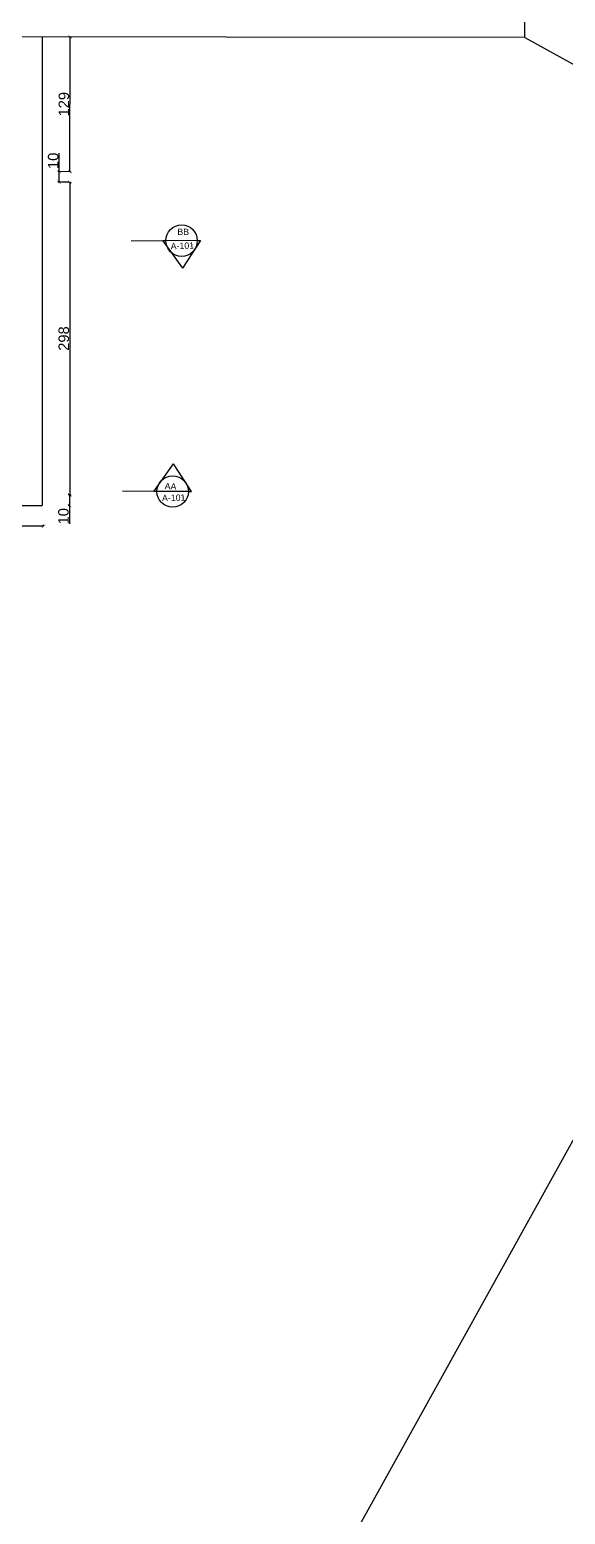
# Model space of a CAD drawing. Header units: millimetres. Extents: x 1116 to 6757, y -1736 to 5159.
# Drawn here: x 2882 to 3392, y 992 to 2408 of the extents above; entities that cross this region are included whole.
import ezdxf

# ---------------------------------------------------------------- set-up
doc = ezdxf.new("R2010")
doc.units = ezdxf.units.MM
doc.layers.add('A-WALL-FULL-EXTR', color=1, linetype='Continuous')
doc.layers.add('QUOTE', color=5, linetype='Continuous')
doc.styles.get("Standard").update_dxf_attribs({"font": 'arial.ttf'})
doc.dimstyles.new('ISO-25', dxfattribs={"dimtxt": 2.5, "dimasz": 2.5, "dimexe": 1.25, "dimexo": 0.625, "dimtad": 1, "dimtxsty": 'Standard', "dimcen": 2.5, "dimadec": 0, "dimazin": 0, "dimtfac": 1, "dimtmove": 0, "dimatfit": 3, "dimfxl": 1, "dimarcsym": 0})

# ---------------------------------------------------------------- blocks, each defined once
blk = doc.blocks.new('_ArchTick')
at = {"color": 0, "linetype": 'ByBlock', "const_width": 0.15}
blk.add_lwpolyline([(-0.5, -0.5), (0.5, 0.5)], dxfattribs=at)
blk = doc.blocks.new('*D11')
at = {"layer": 'Defpoints', "color": 0, "transparency": 16777216}
for p in [(2920, 2262.3), (2920, 1964), (2920, 1964)]:
    blk.add_point(p, dxfattribs=at)
at = {"layer": 'QUOTE', "color": 0, "lineweight": -2, "transparency": 16777216}
for p, q in [((2920, 2262.3), (2920, 1964)), ((2920.6, 2262.3), (2921.2, 2262.3)), ((2920.6, 1964), (2921.2, 1964))]:
    blk.add_line(p, q, dxfattribs=at)
at = {"layer": 'QUOTE', "color": 0, "lineweight": -2, "transparency": 16777216, "xscale": 3, "yscale": 3, "zscale": 3}
for p, rotation in [((2920, 2262.3), 90), ((2920, 1964), 270)]:
    blk.add_blockref('_ArchTick', p, dxfattribs=dict(at, rotation=rotation))
at = {"layer": 'QUOTE', "color": 0, "transparency": 16777216, "insert": (2914.3, 2113.2), "char_height": 10, "attachment_point": 5, "rotation": 90}
blk.add_mtext('298', dxfattribs=at)
blk = doc.blocks.new('*D12')
at = {"layer": 'Defpoints', "color": 0, "transparency": 16777216}
for p in [(2609.1, 1934.5), (2609.1, 1934.5), (2894.9, 1934.2)]:
    blk.add_point(p, dxfattribs=at)
at = {"layer": 'QUOTE', "color": 0, "lineweight": -2, "transparency": 16777216}
for p, q in [((2609.1, 1935.2), (2609.1, 1935.8)), ((2894.9, 1934.2), (2609.1, 1934.5)), ((2894.9, 1934.9), (2894.9, 1935.5))]:
    blk.add_line(p, q, dxfattribs=at)
at = {"layer": 'QUOTE', "color": 0, "lineweight": -2, "transparency": 16777216, "xscale": 3, "yscale": 3, "zscale": 3}
for p, rotation in [((2609.1, 1934.5), 179.9414955376278), ((2894.9, 1934.2), 359.9414955376278)]:
    blk.add_blockref('_ArchTick', p, dxfattribs=dict(at, rotation=rotation))
at = {"layer": 'QUOTE', "color": 0, "transparency": 16777216, "insert": (2752, 1940.1), "char_height": 10, "attachment_point": 5, "rotation": 359.9415}
blk.add_mtext('286', dxfattribs=at)
blk = doc.blocks.new('*D24')
at = {"layer": 'Defpoints', "color": 0, "transparency": 16777216}
for p in [(2920, 1964), (2919.8, 1954), (2920, 1954)]:
    blk.add_point(p, dxfattribs=at)
at = {"layer": 'QUOTE', "color": 0, "lineweight": -2, "transparency": 16777216}
for p, q in [((2919.4, 1964), (2918.5, 1964)), ((2919.8, 1964), (2919.8, 1954)), ((2919.4, 1954), (2918.5, 1954)), ((2919.8, 1954), (2919.8, 1936.4))]:
    blk.add_line(p, q, dxfattribs=at)
at = {"layer": 'QUOTE', "color": 0, "lineweight": -2, "transparency": 16777216, "xscale": 3, "yscale": 3, "zscale": 3}
for p, rotation in [((2919.8, 1964), 90), ((2919.8, 1954), 270)]:
    blk.add_blockref('_ArchTick', p, dxfattribs=dict(at, rotation=rotation))
at = {"layer": 'QUOTE', "color": 0, "transparency": 16777216, "insert": (2914, 1943.7), "char_height": 10, "attachment_point": 5, "rotation": 90}
blk.add_mtext('10', dxfattribs=at)
blk = doc.blocks.new('*D25')
at = {"layer": 'Defpoints', "color": 0, "transparency": 16777216}
for p in [(2909.9, 2272.4), (2920, 2272.3), (2920, 2262.3)]:
    blk.add_point(p, dxfattribs=at)
at = {"layer": 'QUOTE', "color": 0, "lineweight": -2, "transparency": 16777216}
for p, q in [((2909.9, 2272.4), (2909.9, 2290)), ((2919.4, 2272.3), (2908.6, 2272.4)), ((2909.9, 2262.3), (2909.9, 2272.4)), ((2919.4, 2262.3), (2908.6, 2262.3))]:
    blk.add_line(p, q, dxfattribs=at)
at = {"layer": 'QUOTE', "color": 0, "lineweight": -2, "transparency": 16777216, "xscale": 3, "yscale": 3, "zscale": 3}
for p, rotation in [((2909.9, 2272.4), 89.87865735082644), ((2909.9, 2262.3), 269.8786573508264)]:
    blk.add_blockref('_ArchTick', p, dxfattribs=dict(at, rotation=rotation))
at = {"layer": 'QUOTE', "color": 0, "transparency": 16777216, "insert": (2904.2, 2282.7), "char_height": 10, "attachment_point": 5, "rotation": 89.8787}
blk.add_mtext('10', dxfattribs=at)
blk = doc.blocks.new('*D45')
at = {"layer": 'Defpoints', "color": 0, "transparency": 16777216}
for p in [(2920.2, 2401), (2920.2, 2401), (2920, 2272.3)]:
    blk.add_point(p, dxfattribs=at)
at = {"layer": 'QUOTE', "color": 0, "lineweight": -2, "transparency": 16777216}
for p, q in [((2920, 2272.3), (2920.2, 2401)), ((2920.8, 2401), (2921.5, 2401)), ((2920.6, 2272.3), (2921.3, 2272.3))]:
    blk.add_line(p, q, dxfattribs=at)
at = {"layer": 'QUOTE', "color": 0, "lineweight": -2, "transparency": 16777216, "xscale": 3, "yscale": 3, "zscale": 3}
for p, rotation in [((2920.2, 2401), 89.90625091764419), ((2920, 2272.3), 269.9062509176442)]:
    blk.add_blockref('_ArchTick', p, dxfattribs=dict(at, rotation=rotation))
at = {"layer": 'QUOTE', "color": 0, "transparency": 16777216, "insert": (2914.4, 2336.7), "char_height": 10, "attachment_point": 5, "rotation": 89.9063}
blk.add_mtext('129', dxfattribs=at)

msp = doc.modelspace()

# ---------------------------------------------------------------- linework, layer by layer
at = {"layer": 'A-WALL-FULL-EXTR'}
for p, q in [((3353.639, 2400.287), (3353.758, 2460.287)), ((3069.215, 2400.752), (2827.205, 2401.148)), ((3353.639, 2400.287), (3069.215, 2400.752)), ((3353.639, 2400.287), (3834.68, 2133.641)), ((3834.68, 2133.641), (2865.061, 384.402))]:
    msp.add_line(p, q, dxfattribs=at)
at = {"layer": 'A-WALL-FULL-EXTR', "ltscale": 0.1}
for p in [(2893.807, 2400.762), (2873.807, 1954.062)]:
    msp.add_line(p, (2893.807, 1954.042), dxfattribs=at)
at = {"layer": 'QUOTE'}
for p, q in [((3008.553, 2206.422), (2978.554, 2206.188)), ((3011.553, 2206.445), (3008.553, 2206.422)), ((3008.553, 2206.422), (3027.316, 2180.165)), ((3041.552, 2206.679), (3011.553, 2206.445)), ((3044.552, 2206.702), (3027.316, 2180.165)), ((3041.552, 2206.679), (3044.552, 2206.702)), ((3000.099, 1967.391), (3018.798, 1993.693)), ((3036.098, 1967.198), (3018.798, 1993.693)), ((3000.099, 1967.391), (2970.099, 1967.553)), ((3003.099, 1967.375), (3000.099, 1967.391)), ((3033.098, 1967.214), (3003.099, 1967.375)), ((3033.098, 1967.214), (3036.098, 1967.198))]:
    msp.add_line(p, q, dxfattribs=at)
for centre in [(3026.553, 2206.562), (3018.098, 1967.294)]:
    msp.add_circle(centre, 15, dxfattribs=at)

# ---------------------------------------------------------------- texts
for s, rotation, p in [('BB', 358.632171, (3022.49, 2212.107)), ('A-101', 2.244457, (3016.282, 2198.248)), ('AA', 356.862973, (3010.32, 1969.57)), ('A-101', 1.294932, (3007.947, 1958.1))]:
    msp.add_text(s, height=6, rotation=rotation, dxfattribs=at).set_placement(p)

# ---------------------------------------------------------------- dimensions: what is measured, and where the dimension line sits
for p1, p2, distance, picture, middle in [((2920.01, 2272.341), (2920.221, 2401.02), 0, '*D45', (2914.385, 2336.69)), ((2919.989, 2262.326), (2919.989, 1964.005), 0, '*D11', (2914.258, 2113.165)), ((2919.989, 1964.005), (2919.989, 1954.03), -0.218, '*D24', (2914.04, 1943.731)), ((2894.876, 1934.236), (2609.124, 1934.528), 0, '*D12', (2752.006, 1940.113))]:
    dim = msp.add_aligned_dim(p1=p1, p2=p2, distance=distance, dimstyle='ISO-25', override={"dimtxt": 10, "dimasz": 3, "dimdec": 0, "dimblk1": 'ArchTick', "dimblk2": 'ArchTick', "dimsah": 1}, dxfattribs=at)
    dim.commit()
    dim.dimension.update_dxf_attribs({"geometry": picture, "text_midpoint": middle})
dim = msp.add_linear_dim(base=(2909.89, 2272.363), p1=(2919.989, 2262.326), p2=(2920.01, 2272.341), angle=89.878657, dimstyle='ISO-25', override={"dimtxt": 10, "dimasz": 3, "dimdec": 0, "dimblk1": 'ArchTick', "dimblk2": 'ArchTick', "dimsah": 1}, dxfattribs=at)
dim.commit()
dim.dimension.update_dxf_attribs({"geometry": '*D25', "text_midpoint": (2909.912, 2282.662), "dimtype": 161})

doc.saveas('drawing.dxf')
